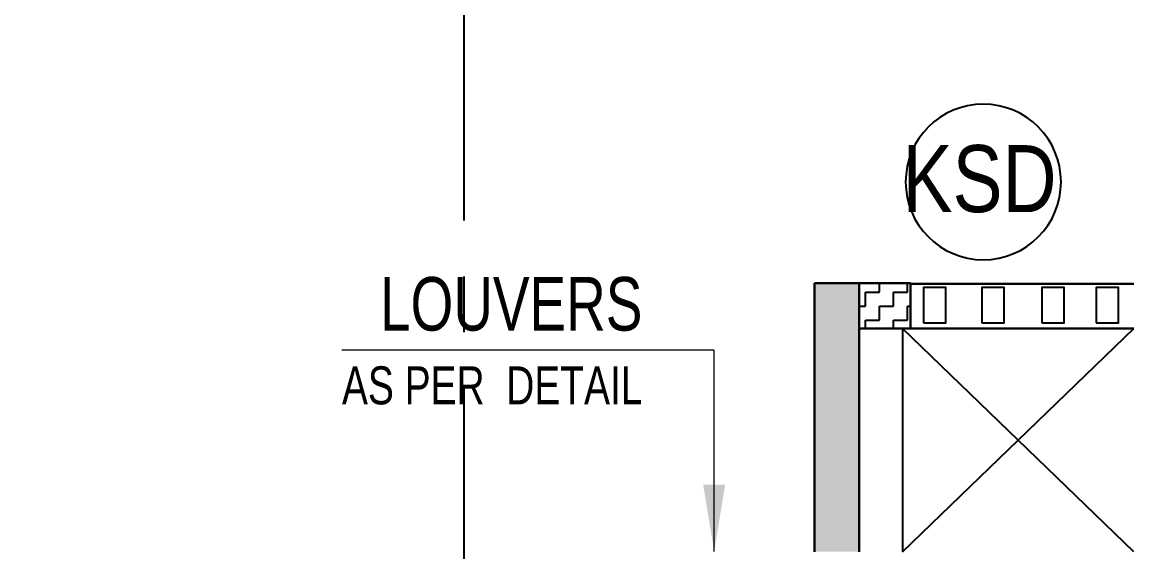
# Model space of a CAD drawing. Header units: millimetres. Extents: x 1180970 to 1231451, y -5737889 to -5695638.
# Drawn here: x 1198267 to 1200757, y -5721675 to -5720489 of the extents above; entities that cross this region are included whole.
import ezdxf
from ezdxf.enums import TextEntityAlignment as Align

# ---------------------------------------------------------------- set-up
doc = ezdxf.new("R2010")
doc.units = ezdxf.units.MM
doc.header["$LTSCALE"] = 1000
doc.header["$MEASUREMENT"] = 0
for name, pattern in [('2BHK-C$0$AUDIT_D_120904163729-0', [0]), ('AUDIT_D_120904163729-0', [0]), ('T8_REFUGE COLUMNS$0$CENTER2', [1.125, 0.75, -0.125, 0.125, -0.125])]:
    doc.linetypes.add(name, pattern=pattern)
doc.layers.get('0').update_dxf_attribs({"linetype": 'AUDIT_D_120904163729-0'})
for name, color, linetype, lineweight in [('2BHK-C$0$$0$A-WALL- 160', 6, 'Continuous', 30), ('2BHK-C$1$A-WALL- 160', 6, 'Continuous', 30), ('T8(T9 IS SIMILAR) - GROUND FLOOR - DIMENSION & TEXTING$0$R0-18-10-2014-T1-1st Podium Floor Plan$0$Text', 2, 'Continuous', 0), ('T8(T9 IS SIMILAR) - GROUND FLOOR$0$D&W', 8, 'Continuous', 25)]:
    doc.layers.add(name, color=color, linetype=linetype, lineweight=lineweight)
for name, color, linetype in [('2BHK-C$0$$0$CUT-OUT', 49, 'Continuous'), ('2BHK-C$0$A-HATCH -160', 251, '2BHK-C$0$AUDIT_D_120904163729-0'), ('2BHK-C$1$$0$A-Elev Feature-Chajja', 13, 'Continuous'), ('T8(T9 IS SIMILAR) - GROUND FLOOR - DIMENSION & TEXTING$0$a-window-no', 125, 'Continuous'), ('T8_REFUGE COLUMNS$0$A-CENTERLINE', 193, 'T8_REFUGE COLUMNS$0$CENTER2')]:
    doc.layers.add(name, color=color, linetype=linetype)
doc.styles.add('T8(T9 IS SIMILAR) - GROUND FLOOR - DIMENSION & TEXTING$0$ARIAL ARROW', font='swisscl.ttf')
doc.styles.add('T8(T9 IS SIMILAR) - GROUND FLOOR - DIMENSION & TEXTING$0$LODHA STANDERD', font='sanss___.ttf')
doc.styles.add('T8(T9 IS SIMILAR) - GROUND FLOOR - DIMENSION & TEXTING$0$Tahoma', font='tahoma.ttf')
doc.dimstyles.new('T8(T9 IS SIMILAR) - GROUND FLOOR - DIMENSION & TEXTING$0$SAMATA STD', dxfattribs={"dimtxt": 100, "dimasz": 50, "dimexe": 50, "dimexo": 50, "dimgap": 10, "dimtad": 0, "dimdec": 0, "dimrnd": 5, "dimzin": 0, "dimdsep": 46, "dimtxsty": 'T8(T9 IS SIMILAR) - GROUND FLOOR - DIMENSION & TEXTING$0$Tahoma', "dimblk": 'T8(T9 IS SIMILAR) - GROUND FLOOR - DIMENSION & TEXTING$0$_Origin2', "dimcen": -50, "dimdle": 50, "dimclrd": 7, "dimclre": 7, "dimclrt": 7, "dimadec": 0, "dimazin": 0, "dimtfac": 1, "dimtdec": 0, "dimtmove": 1, "dimatfit": 3, "dimfxl": 150, "dimtfill": 1, "dimtolj": 1, "dimtzin": 0, "dimlwd": -1, "dimlwe": -1, "dimarcsym": 0})

# ---------------------------------------------------------------- blocks, each defined once
blk = doc.blocks.new('T8_REFUGE COLUMNS')
at = {"layer": 'T8_REFUGE COLUMNS$0$A-CENTERLINE'}
blk.add_line((1199257.1, -5728808.5), (1199257.1, -5698299.6), dxfattribs=at)
blk = doc.blocks.new('2BHK-C')
at = {"layer": '2BHK-C$0$A-HATCH -160', "linetype": 'ByBlock'}
h = blk.add_hatch(dxfattribs=at)
h.set_pattern_fill('ZIGZAG', color=256, scale=250)
h.set_pattern_definition([(0, (0, 0), (31.25, 31.25), [31.25, -31.25]), (90, (31.25, 0), (-31.25, 31.25), [31.25, -31.25])])
h.paths.add_polyline_path([(1142149.2, -5723474.6), (1143849.2, -5723474.6), (1143849.2, -5723374.6), (1142149.2, -5723374.6)])
h.paths.add_polyline_path([(1144889.2, -5724474.6), (1144889.2, -5724574.6), (1147099.2, -5724574.6), (1147099.2, -5724474.6), (1145949.1, -5724474.2), (1145949.1, -5724374.2), (1145849.1, -5724374.2), (1145849.1, -5724474.6)])
h.paths.add_polyline_path([(1145949.1, -5723374.2), (1146848.9, -5723374.2), (1146848.9, -5723474.2), (1145949.1, -5723474.2)])
h.paths.add_polyline_path([(1147598.9, -5723474.2), (1148198.9, -5723474.2), (1148198.9, -5723374.2), (1147598.9, -5723374.2)])
h.paths.add_polyline_path([(1145549.1, -5721674.6), (1145649.1, -5721674.6), (1145649.1, -5721174.6), (1145649, -5721174.6), (1145649.1, -5721073.7), (1145549.1, -5721073.9)])
h.paths.add_polyline_path([(1148199.2, -5728684.2), (1148934.2, -5728684.2), (1148934.2, -5728584.2), (1148199.2, -5728584.2)])
h = blk.add_hatch(dxfattribs=at)
h.set_pattern_fill('ZIGZAG', color=256, scale=250)
h.set_pattern_definition([(0, (-0.327, 4e-08), (31.25, 31.25), [31.25, -31.25]), (90, (30.923, 4e-08), (-31.25, 31.25), [31.25, -31.25])])
h.paths.add_polyline_path([(1145764.2, -5721174.6), (1145649.1, -5721174.6), (1145649.1, -5721073.8), (1145764.2, -5721073.8)])
at = {"layer": '2BHK-C$0$$0$A-WALL- 160', "linetype": 'ByBlock'}
for p, q in [((1145549.1, -5721073.8, 0.4), (1145549.1, -5721674.6, 0.4)), ((1145649.1, -5721073.8, 0.4), (1145649.1, -5721674.6, 0.4))]:
    blk.add_line(p, q, dxfattribs=at)
at = {"layer": '2BHK-C$0$$0$CUT-OUT'}
blk.add_line((1145746, -5721174.6, 0.4), (1145746, -5721674.6, 0.4), dxfattribs=at)
at = {"layer": '2BHK-C$0$$0$CUT-OUT', "elevation": 0.4}
for points in [[(1145746, -5721674.6), (1146263.8, -5721174.6)], [(1146263.8, -5721674.6), (1145746, -5721174.6)]]:
    blk.add_lwpolyline(points, dxfattribs=at)
at = {"layer": '2BHK-C$1$$0$A-Elev Feature-Chajja', "color": 4, "elevation": 0.4}
for points in [[(1145793.2, -5721161.9), (1145843.2, -5721161.9), (1145843.2, -5721083.1), (1145793.2, -5721083.1)], [(1145923.7, -5721161.9), (1145973.7, -5721161.9), (1145973.7, -5721083.1), (1145923.7, -5721083.1)], [(1146058.2, -5721161.9), (1146108.2, -5721161.9), (1146108.2, -5721083.1), (1146058.2, -5721083.1)], [(1146179.7, -5721161.9), (1146229.7, -5721161.9), (1146229.7, -5721083.1), (1146179.7, -5721083.1)]]:
    blk.add_lwpolyline(points, close=True, dxfattribs=at)
at = {"layer": '2BHK-C$1$A-WALL- 160', "linetype": 'ByBlock'}
for p, q in [((1145549.1, -5721073.8, 0.4), (1145649.1, -5721073.8, 0.4)), ((1145764.2, -5721074.6, 0.4), (1146264.2, -5721074.6, 0.4)), ((1145764.2, -5721174.6, 0.4), (1146264.2, -5721174.6, 0.4))]:
    blk.add_line(p, q, dxfattribs=at)
at = {"layer": '2BHK-C$1$A-WALL- 160', "linetype": 'ByBlock', "elevation": 0.4}
blk.add_lwpolyline([(1145764.2, -5721174.6), (1145649.1, -5721174.6), (1145649.1, -5721073.8), (1145764.2, -5721073.8)], close=True, dxfattribs=at)
blk = doc.blocks.new('T8(T9 IS SIMILAR) - GROUND FLOOR')
at = {"layer": 'T8(T9 IS SIMILAR) - GROUND FLOOR$0$D&W', "linetype": 'ByBlock'}
for name, p in [('T8_REFUGE COLUMNS', (0, 0)), ('2BHK-C', (54492.8, -0.1, 0))]:
    blk.add_blockref(name, p, dxfattribs=at)
blk = doc.blocks.new('T8(T9 IS SIMILAR) - GROUND FLOOR - DIMENSION & TEXTING$0$_Origin2')
at = {"color": 0, "linetype": 'ByBlock', "lineweight": -2}
blk.add_line((-0.5, 0), (-1, 0), dxfattribs=at)
for radius in [0.5, 0.25]:
    blk.add_circle((0, 0), radius, dxfattribs=at)
blk = doc.blocks.new('T8(T9 IS SIMILAR) - GROUND FLOOR - DIMENSION & TEXTING$0$WINDOW TAG')
at = {"layer": 'T8(T9 IS SIMILAR) - GROUND FLOOR - DIMENSION & TEXTING$0$a-window-no'}
blk.add_circle((0, 0), 174.1, dxfattribs=at)
at = {"layer": 'T8(T9 IS SIMILAR) - GROUND FLOOR - DIMENSION & TEXTING$0$a-window-no', "style": 'T8(T9 IS SIMILAR) - GROUND FLOOR - DIMENSION & TEXTING$0$LODHA STANDERD'}
blk.add_attdef('WINDOW', text='', height=150, dxfattribs=at).set_placement((11.3, 2.8), align=Align.MIDDLE_CENTER)
blk = doc.blocks.new('T8(T9 IS SIMILAR) - GROUND FLOOR - DIMENSION & TEXTING')
at = {"layer": 'T8(T9 IS SIMILAR) - GROUND FLOOR - DIMENSION & TEXTING$0$a-window-no'}
ref = blk.add_blockref('T8(T9 IS SIMILAR) - GROUND FLOOR - DIMENSION & TEXTING$0$WINDOW TAG', (1200419.8, -5720847), dxfattribs=dict(at, xscale=-1))
ref.add_attrib('WINDOW', 'KSD', dxfattribs={"height": 150, "style": 'T8(T9 IS SIMILAR) - GROUND FLOOR - DIMENSION & TEXTING$0$LODHA STANDERD', "width": 0.8}).set_placement((1200411.5, -5720839.5), align=Align.MIDDLE_CENTER)
at = {"layer": 'T8(T9 IS SIMILAR) - GROUND FLOOR - DIMENSION & TEXTING$0$R0-18-10-2014-T1-1st Podium Floor Plan$0$Text', "insert": (1199656.2, -5721346), "char_height": 120, "width": 3557.379, "attachment_point": 9, "style": 'T8(T9 IS SIMILAR) - GROUND FLOOR - DIMENSION & TEXTING$0$ARIAL ARROW'}
blk.add_mtext('LOUVERS\\P{\\H0.70833x;AS PER  DETAIL}', dxfattribs=at)
at = {"layer": 'T8(T9 IS SIMILAR) - GROUND FLOOR - DIMENSION & TEXTING$0$R0-18-10-2014-T1-1st Podium Floor Plan$0$Text'}
blk.add_leader([(1199816.9, -5721674.4), (1199816.9, -5721223.7), (1198983.1, -5721223.7)], dimstyle='T8(T9 IS SIMILAR) - GROUND FLOOR - DIMENSION & TEXTING$0$SAMATA STD', override={"dimscale": 1, "dimasz": 150, "dimclrd": 2, "dimfxlon": 1, "dimarcsym": 1}, dxfattribs=at)

msp = doc.modelspace()

# ---------------------------------------------------------------- block references
at = {"linetype": 'ByBlock'}
msp.add_blockref('T8(T9 IS SIMILAR) - GROUND FLOOR', (0, 0), dxfattribs=at)

# ---------------------------------------------------------------- next in the draw order: block references
msp.add_blockref('T8(T9 IS SIMILAR) - GROUND FLOOR - DIMENSION & TEXTING', (0, 0), dxfattribs=at)

doc.saveas('drawing.dxf')
